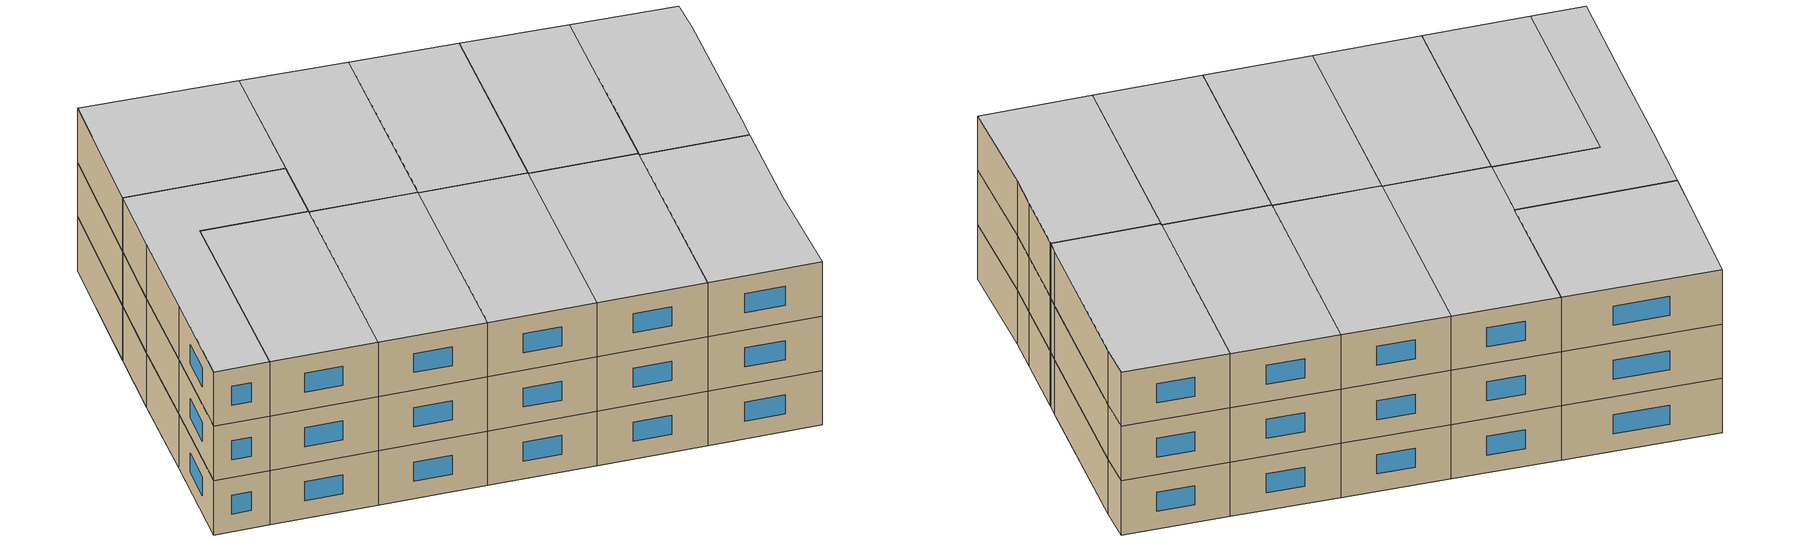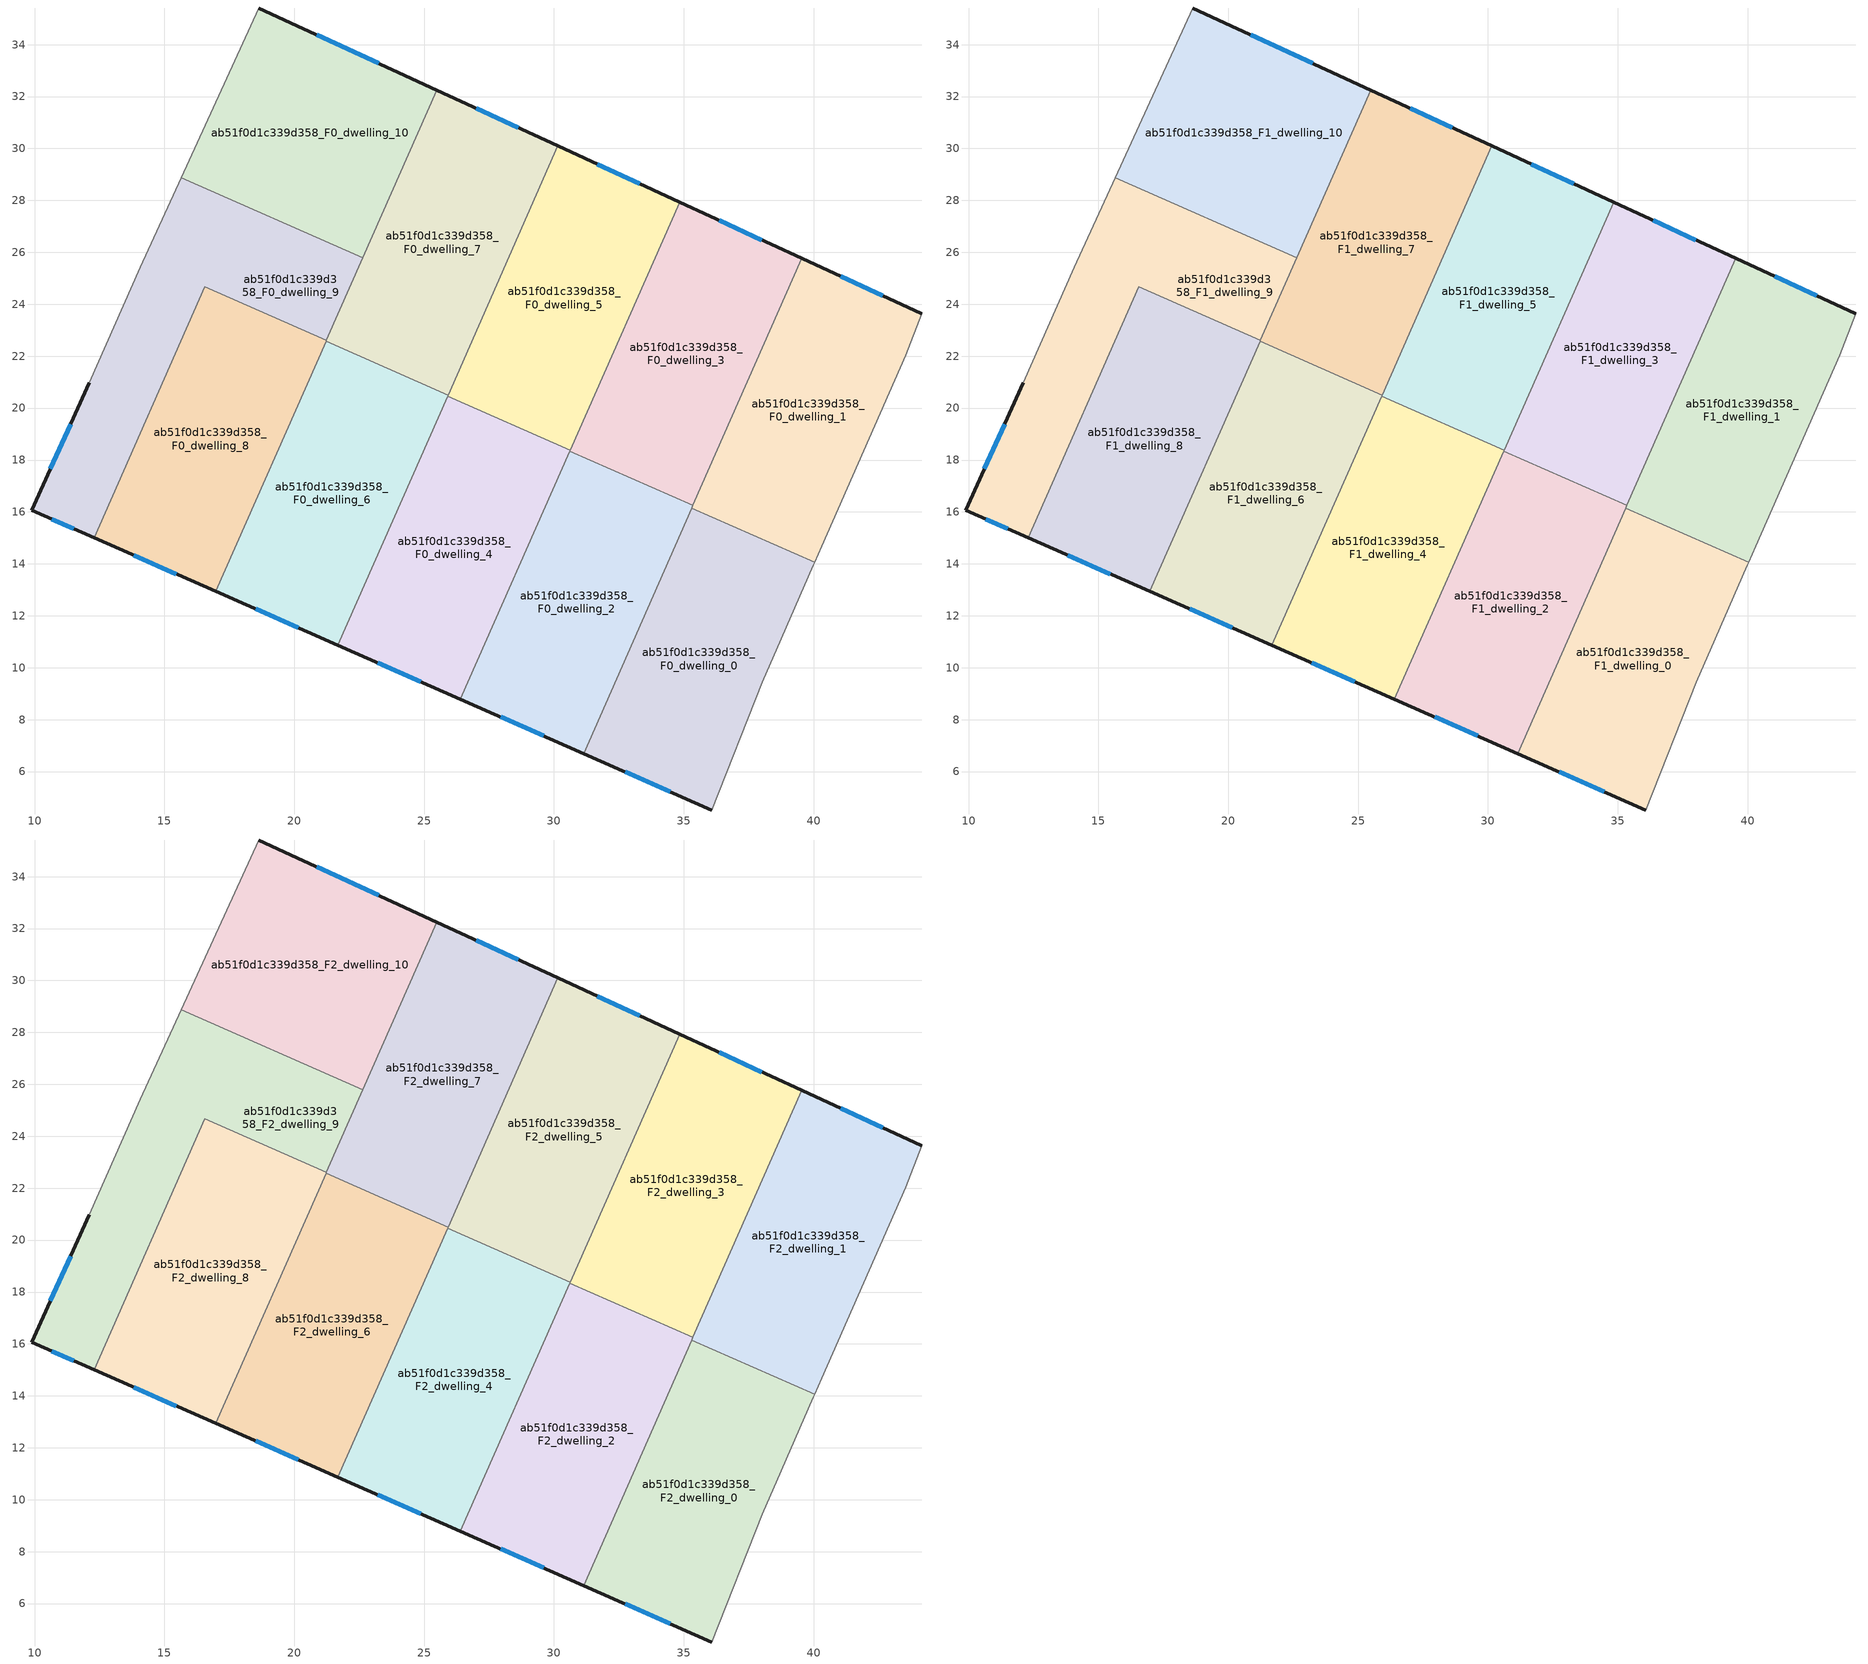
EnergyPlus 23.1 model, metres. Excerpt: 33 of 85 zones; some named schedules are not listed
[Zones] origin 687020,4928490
ab51f0d1c339d358_F0_dwelling_0
 floor ground (EU_floor_Construction): 40.05,14.06 39.99,13.94 38.76,11.12 38.02,9.45 36.08,4.52 31.15,6.7 35.31,16.15 z0
 wall outside (EU_wall_Construction): 31.15,6.7 36.08,4.52 z0:3
 wall adiabatic (EU_wall_Construction): 36.08,4.52 38.02,9.45 38.76,11.12 39.99,13.94 40.05,14.06 z0:3
 wall to ab51f0d1c339d358_F0_dwelling_1 (EU_wall_Construction): 40.05,14.06 35.31,16.15 z0:3
 wall to ab51f0d1c339d358_F0_dwelling_2 (EU_wall_Construction): 35.31,16.15 31.15,6.7 z0:3
 window (EU_Window_Construction): 32.75,5.99 34.48,5.23 z0.98:2.02
ab51f0d1c339d358_F0_dwelling_1
 floor ground (EU_floor_Construction): 44.17,23.63 43.55,22.03 40.32,14.68 40.05,14.06 35.31,16.15 39.55,25.76 z0
 wall outside (EU_wall_Construction): 44.17,23.63 39.55,25.76 z0:3
 wall adiabatic (EU_wall_Construction): 40.05,14.06 40.32,14.68 43.55,22.03 44.17,23.63 z0:3
 wall to ab51f0d1c339d358_F0_dwelling_3 (EU_wall_Construction): 39.55,25.76 35.35,16.25 z0:3
 wall to ab51f0d1c339d358_F0_dwelling_2 (EU_wall_Construction): 35.35,16.25 35.31,16.15 z0:3
 window (EU_Window_Construction): 42.67,24.32 41.05,25.07 z0.98:2.02
ab51f0d1c339d358_F0_dwelling_10
 floor ground (EU_floor_Construction): 25.48,32.25 22.64,25.79 15.64,28.87 18.63,35.41 z0
 wall outside (EU_wall_Construction): 25.48,32.25 18.63,35.41 z0:3
 wall to ab51f0d1c339d358_F0_dwelling_9 (EU_wall_Construction): 15.64,28.87 22.64,25.79 z0:3
 wall adiabatic (EU_wall_Construction): 18.63,35.41 15.64,28.87 z0:3
 wall to ab51f0d1c339d358_F0_dwelling_7 (EU_wall_Construction): 22.64,25.79 25.48,32.25 z0:3
 window (EU_Window_Construction): 23.26,33.28 20.86,34.38 z0.98:2.02
ab51f0d1c339d358_F0_dwelling_2
 floor ground (EU_floor_Construction): 35.35,16.25 31.15,6.7 26.4,8.78 30.61,18.34 z0
 wall outside (EU_wall_Construction): 26.4,8.78 31.15,6.7 z0:3
 wall to ab51f0d1c339d358_F0_dwelling_3 (EU_wall_Construction): 35.35,16.25 30.61,18.34 z0:3
 wall to ab51f0d1c339d358_F0_dwelling_4 (EU_wall_Construction): 30.61,18.34 26.4,8.78 z0:3
 window (EU_Window_Construction): 27.94,8.1 29.6,7.37 z0.98:2.02
ab51f0d1c339d358_F0_dwelling_3
 floor ground (EU_floor_Construction): 39.55,25.76 35.35,16.25 30.61,18.34 34.84,27.93 z0
 wall outside (EU_wall_Construction): 39.55,25.76 34.84,27.93 z0:3
 wall to ab51f0d1c339d358_F0_dwelling_5 (EU_wall_Construction): 34.84,27.93 30.63,18.38 z0:3
 wall to ab51f0d1c339d358_F0_dwelling_4 (EU_wall_Construction): 30.63,18.38 30.61,18.34 z0:3
 window (EU_Window_Construction): 38.01,26.47 36.37,27.23 z0.98:2.02
ab51f0d1c339d358_F0_dwelling_4
 floor ground (EU_floor_Construction): 30.63,18.38 26.4,8.78 21.68,10.86 25.91,20.46 z0
 wall outside (EU_wall_Construction): 21.68,10.86 26.4,8.78 z0:3
 wall to ab51f0d1c339d358_F0_dwelling_5 (EU_wall_Construction): 30.63,18.38 25.91,20.46 z0:3
 wall to ab51f0d1c339d358_F0_dwelling_6 (EU_wall_Construction): 25.91,20.46 21.68,10.86 z0:3
 window (EU_Window_Construction): 23.22,10.19 24.87,9.46 z0.98:2.02
ab51f0d1c339d358_F0_dwelling_5
 floor ground (EU_floor_Construction): 34.84,27.93 30.63,18.38 25.91,20.46 30.15,30.1 z0
 wall outside (EU_wall_Construction): 34.84,27.93 30.15,30.1 z0:3
 wall to ab51f0d1c339d358_F0_dwelling_7 (EU_wall_Construction): 30.15,30.1 25.93,20.5 z0:3
 wall to ab51f0d1c339d358_F0_dwelling_6 (EU_wall_Construction): 25.93,20.5 25.91,20.46 z0:3
 window (EU_Window_Construction): 33.31,28.64 31.68,29.39 z0.98:2.02
ab51f0d1c339d358_F0_dwelling_6
 floor ground (EU_floor_Construction): 25.93,20.5 21.68,10.86 16.98,12.94 21.22,22.57 z0
 wall outside (EU_wall_Construction): 16.98,12.94 21.68,10.86 z0:3
 wall to ab51f0d1c339d358_F0_dwelling_7 (EU_wall_Construction): 25.93,20.5 21.22,22.57 z0:3
 wall to ab51f0d1c339d358_F0_dwelling_8 (EU_wall_Construction): 21.22,22.57 16.98,12.94 z0:3
 window (EU_Window_Construction): 18.51,12.26 20.15,11.54 z0.98:2.02
ab51f0d1c339d358_F0_dwelling_7
 floor ground (EU_floor_Construction): 30.15,30.1 25.93,20.5 21.22,22.57 25.48,32.25 z0
 wall outside (EU_wall_Construction): 30.15,30.1 25.48,32.25 z0:3
 wall to ab51f0d1c339d358_F0_dwelling_9 (EU_wall_Construction): 22.64,25.79 21.24,22.61 z0:3
 wall to ab51f0d1c339d358_F0_dwelling_8 (EU_wall_Construction): 21.24,22.61 21.22,22.57 z0:3
 window (EU_Window_Construction): 28.63,30.8 27,31.55 z0.98:2.02
ab51f0d1c339d358_F0_dwelling_8
 floor ground (EU_floor_Construction): 21.24,22.61 16.98,12.94 12.3,15 16.56,24.67 z0
 wall outside (EU_wall_Construction): 12.3,15 16.98,12.94 z0:3
 wall to ab51f0d1c339d358_F0_dwelling_9 (EU_wall_Construction): 21.24,22.61 16.56,24.67 12.3,15 z0:3
 window (EU_Window_Construction): 13.82,14.33 15.46,13.61 z0.98:2.02
ab51f0d1c339d358_F0_dwelling_9
 floor ground (EU_floor_Construction): 22.64,25.79 21.24,22.61 16.56,24.67 12.3,15 9.88,16.06 12.1,20.98 14.06,25.42 15.64,28.87 z0
 wall outside (EU_wall_Construction): 12.1,20.98 9.88,16.06 12.3,15 z0:3
 wall adiabatic (EU_wall_Construction): 15.64,28.87 14.06,25.42 12.1,20.98 z0:3
 window (EU_Window_Construction): 10.67,15.72 11.51,15.34 / 11.38,19.38 10.6,17.66 z0.98:2.02
ab51f0d1c339d358_F1_dwelling_0
 floor to ab51f0d1c339d358_F0_dwelling_0 (EU_floor_Construction): 40.05,14.06 39.99,13.94 38.76,11.12 38.02,9.45 36.08,4.52 31.15,6.7 35.31,16.15 z3
 wall outside (EU_wall_Construction): 31.15,6.7 36.08,4.52 z3:6
 wall adiabatic (EU_wall_Construction): 36.08,4.52 38.02,9.45 38.76,11.12 39.99,13.94 40.05,14.06 z3:6
 wall to ab51f0d1c339d358_F1_dwelling_1 (EU_wall_Construction): 40.05,14.06 35.31,16.15 z3:6
 wall to ab51f0d1c339d358_F1_dwelling_2 (EU_wall_Construction): 35.31,16.15 31.15,6.7 z3:6
 window (EU_Window_Construction): 32.75,5.99 34.48,5.23 z3.98:5.02
ab51f0d1c339d358_F1_dwelling_1
 floor to ab51f0d1c339d358_F0_dwelling_1 (EU_floor_Construction): 44.17,23.63 43.55,22.03 40.32,14.68 40.05,14.06 35.31,16.15 39.55,25.76 z3
 wall outside (EU_wall_Construction): 44.17,23.63 39.55,25.76 z3:6
 wall adiabatic (EU_wall_Construction): 40.05,14.06 40.32,14.68 43.55,22.03 44.17,23.63 z3:6
 wall to ab51f0d1c339d358_F1_dwelling_3 (EU_wall_Construction): 39.55,25.76 35.35,16.25 z3:6
 wall to ab51f0d1c339d358_F1_dwelling_2 (EU_wall_Construction): 35.35,16.25 35.31,16.15 z3:6
 window (EU_Window_Construction): 42.67,24.32 41.05,25.07 z3.98:5.02
ab51f0d1c339d358_F1_dwelling_10
 floor to ab51f0d1c339d358_F0_dwelling_10 (EU_floor_Construction): 25.48,32.25 22.64,25.79 15.64,28.87 18.63,35.41 z3
 wall outside (EU_wall_Construction): 25.48,32.25 18.63,35.41 z3:6
 wall to ab51f0d1c339d358_F1_dwelling_9 (EU_wall_Construction): 15.64,28.87 22.64,25.79 z3:6
 wall adiabatic (EU_wall_Construction): 18.63,35.41 15.64,28.87 z3:6
 wall to ab51f0d1c339d358_F1_dwelling_7 (EU_wall_Construction): 22.64,25.79 25.48,32.25 z3:6
 window (EU_Window_Construction): 23.26,33.28 20.86,34.38 z3.98:5.02
ab51f0d1c339d358_F1_dwelling_2
 floor to ab51f0d1c339d358_F0_dwelling_2 (EU_floor_Construction): 35.35,16.25 31.15,6.7 26.4,8.78 30.61,18.34 z3
 wall outside (EU_wall_Construction): 26.4,8.78 31.15,6.7 z3:6
 wall to ab51f0d1c339d358_F1_dwelling_3 (EU_wall_Construction): 35.35,16.25 30.61,18.34 z3:6
 wall to ab51f0d1c339d358_F1_dwelling_4 (EU_wall_Construction): 30.61,18.34 26.4,8.78 z3:6
 window (EU_Window_Construction): 27.94,8.1 29.6,7.37 z3.98:5.02
ab51f0d1c339d358_F1_dwelling_3
 floor to ab51f0d1c339d358_F0_dwelling_3 (EU_floor_Construction): 39.55,25.76 35.35,16.25 30.61,18.34 34.84,27.93 z3
 wall outside (EU_wall_Construction): 39.55,25.76 34.84,27.93 z3:6
 wall to ab51f0d1c339d358_F1_dwelling_5 (EU_wall_Construction): 34.84,27.93 30.63,18.38 z3:6
 wall to ab51f0d1c339d358_F1_dwelling_4 (EU_wall_Construction): 30.63,18.38 30.61,18.34 z3:6
 window (EU_Window_Construction): 38.01,26.47 36.37,27.23 z3.98:5.02
ab51f0d1c339d358_F1_dwelling_4
 floor to ab51f0d1c339d358_F0_dwelling_4 (EU_floor_Construction): 30.63,18.38 26.4,8.78 21.68,10.86 25.91,20.46 z3
 wall outside (EU_wall_Construction): 21.68,10.86 26.4,8.78 z3:6
 wall to ab51f0d1c339d358_F1_dwelling_5 (EU_wall_Construction): 30.63,18.38 25.91,20.46 z3:6
 wall to ab51f0d1c339d358_F1_dwelling_6 (EU_wall_Construction): 25.91,20.46 21.68,10.86 z3:6
 window (EU_Window_Construction): 23.22,10.19 24.87,9.46 z3.98:5.02
ab51f0d1c339d358_F1_dwelling_5
 floor to ab51f0d1c339d358_F0_dwelling_5 (EU_floor_Construction): 34.84,27.93 30.63,18.38 25.91,20.46 30.15,30.1 z3
 wall outside (EU_wall_Construction): 34.84,27.93 30.15,30.1 z3:6
 wall to ab51f0d1c339d358_F1_dwelling_7 (EU_wall_Construction): 30.15,30.1 25.93,20.5 z3:6
 wall to ab51f0d1c339d358_F1_dwelling_6 (EU_wall_Construction): 25.93,20.5 25.91,20.46 z3:6
 window (EU_Window_Construction): 33.31,28.64 31.68,29.39 z3.98:5.02
ab51f0d1c339d358_F1_dwelling_6
 floor to ab51f0d1c339d358_F0_dwelling_6 (EU_floor_Construction): 25.93,20.5 21.68,10.86 16.98,12.94 21.22,22.57 z3
 wall outside (EU_wall_Construction): 16.98,12.94 21.68,10.86 z3:6
 wall to ab51f0d1c339d358_F1_dwelling_7 (EU_wall_Construction): 25.93,20.5 21.22,22.57 z3:6
 wall to ab51f0d1c339d358_F1_dwelling_8 (EU_wall_Construction): 21.22,22.57 16.98,12.94 z3:6
 window (EU_Window_Construction): 18.51,12.26 20.15,11.54 z3.98:5.02
ab51f0d1c339d358_F1_dwelling_7
 floor to ab51f0d1c339d358_F0_dwelling_7 (EU_floor_Construction): 30.15,30.1 25.93,20.5 21.22,22.57 25.48,32.25 z3
 wall outside (EU_wall_Construction): 30.15,30.1 25.48,32.25 z3:6
 wall to ab51f0d1c339d358_F1_dwelling_9 (EU_wall_Construction): 22.64,25.79 21.24,22.61 z3:6
 wall to ab51f0d1c339d358_F1_dwelling_8 (EU_wall_Construction): 21.24,22.61 21.22,22.57 z3:6
 window (EU_Window_Construction): 28.63,30.8 27,31.55 z3.98:5.02
ab51f0d1c339d358_F1_dwelling_8
 floor to ab51f0d1c339d358_F0_dwelling_8 (EU_floor_Construction): 21.24,22.61 16.98,12.94 12.3,15 16.56,24.67 z3
 wall outside (EU_wall_Construction): 12.3,15 16.98,12.94 z3:6
 wall to ab51f0d1c339d358_F1_dwelling_9 (EU_wall_Construction): 21.24,22.61 16.56,24.67 12.3,15 z3:6
 window (EU_Window_Construction): 13.82,14.33 15.46,13.61 z3.98:5.02
ab51f0d1c339d358_F1_dwelling_9
 floor to ab51f0d1c339d358_F0_dwelling_9 (EU_floor_Construction): 22.64,25.79 21.24,22.61 16.56,24.67 12.3,15 9.88,16.06 12.1,20.98 14.06,25.42 15.64,28.87 z3
 wall outside (EU_wall_Construction): 12.1,20.98 9.88,16.06 12.3,15 z3:6
 wall adiabatic (EU_wall_Construction): 15.64,28.87 14.06,25.42 12.1,20.98 z3:6
 window (EU_Window_Construction): 10.67,15.72 11.51,15.34 / 11.38,19.38 10.6,17.66 z3.98:5.02
ab51f0d1c339d358_F2_dwelling_0
 floor to ab51f0d1c339d358_F1_dwelling_0 (EU_floor_Construction): 40.05,14.06 39.99,13.94 38.76,11.12 38.02,9.45 36.08,4.52 31.15,6.7 35.31,16.15 z6
 wall outside (EU_wall_Construction): 31.15,6.7 36.08,4.52 z6:9
 wall adiabatic (EU_wall_Construction): 36.08,4.52 38.02,9.45 38.76,11.12 39.99,13.94 40.05,14.06 z6:9
 wall to ab51f0d1c339d358_F2_dwelling_1 (EU_wall_Construction): 40.05,14.06 35.31,16.15 z6:9
 wall to ab51f0d1c339d358_F2_dwelling_2 (EU_wall_Construction): 35.31,16.15 31.15,6.7 z6:9
 window (EU_Window_Construction): 32.75,5.99 34.48,5.23 z6.98:8.02
 ceiling to ab51f0d1c339d358_F3_dwelling_0 (EU_floor_Construction): 36.08,4.52 38.02,9.45 38.76,11.12 39.99,13.94 40.05,14.06 35.31,16.15 31.15,6.7 z9
ab51f0d1c339d358_F2_dwelling_1
 floor to ab51f0d1c339d358_F1_dwelling_1 (EU_floor_Construction): 44.17,23.63 43.55,22.03 40.32,14.68 40.05,14.06 35.31,16.15 39.55,25.76 z6
 wall outside (EU_wall_Construction): 44.17,23.63 39.55,25.76 z6:9
 wall adiabatic (EU_wall_Construction): 40.05,14.06 40.32,14.68 43.55,22.03 44.17,23.63 z6:9
 wall to ab51f0d1c339d358_F2_dwelling_3 (EU_wall_Construction): 39.55,25.76 35.35,16.25 z6:9
 wall to ab51f0d1c339d358_F2_dwelling_2 (EU_wall_Construction): 35.35,16.25 35.31,16.15 z6:9
 window (EU_Window_Construction): 42.67,24.32 41.05,25.07 z6.98:8.02
 ceiling to ab51f0d1c339d358_F3_dwelling_1 (EU_floor_Construction): 40.32,14.68 43.55,22.03 44.17,23.63 39.55,25.76 35.31,16.15 40.05,14.06 z9
ab51f0d1c339d358_F2_dwelling_10
 floor to ab51f0d1c339d358_F1_dwelling_10 (EU_floor_Construction): 25.48,32.25 22.64,25.79 15.64,28.87 18.63,35.41 z6
 wall outside (EU_wall_Construction): 25.48,32.25 18.63,35.41 z6:9
 wall to ab51f0d1c339d358_F2_dwelling_9 (EU_wall_Construction): 15.64,28.87 22.64,25.79 z6:9
 wall adiabatic (EU_wall_Construction): 18.63,35.41 15.64,28.87 z6:9
 wall to ab51f0d1c339d358_F2_dwelling_7 (EU_wall_Construction): 22.64,25.79 25.48,32.25 z6:9
 window (EU_Window_Construction): 23.26,33.28 20.86,34.38 z6.98:8.02
 ceiling to ab51f0d1c339d358_F3_dwelling_10 (EU_floor_Construction): 22.64,25.79 25.48,32.25 18.63,35.41 15.64,28.87 z9
ab51f0d1c339d358_F2_dwelling_2
 floor to ab51f0d1c339d358_F1_dwelling_2 (EU_floor_Construction): 35.35,16.25 31.15,6.7 26.4,8.78 30.61,18.34 z6
 wall outside (EU_wall_Construction): 26.4,8.78 31.15,6.7 z6:9
 wall to ab51f0d1c339d358_F2_dwelling_3 (EU_wall_Construction): 35.35,16.25 30.61,18.34 z6:9
 wall to ab51f0d1c339d358_F2_dwelling_4 (EU_wall_Construction): 30.61,18.34 26.4,8.78 z6:9
 window (EU_Window_Construction): 27.94,8.1 29.6,7.37 z6.98:8.02
 ceiling to ab51f0d1c339d358_F3_dwelling_2 (EU_floor_Construction): 31.15,6.7 35.35,16.25 30.61,18.34 26.4,8.78 z9
ab51f0d1c339d358_F2_dwelling_3
 floor to ab51f0d1c339d358_F1_dwelling_3 (EU_floor_Construction): 39.55,25.76 35.35,16.25 30.61,18.34 34.84,27.93 z6
 wall outside (EU_wall_Construction): 39.55,25.76 34.84,27.93 z6:9
 wall to ab51f0d1c339d358_F2_dwelling_5 (EU_wall_Construction): 34.84,27.93 30.63,18.38 z6:9
 wall to ab51f0d1c339d358_F2_dwelling_4 (EU_wall_Construction): 30.63,18.38 30.61,18.34 z6:9
 window (EU_Window_Construction): 38.01,26.47 36.37,27.23 z6.98:8.02
 ceiling to ab51f0d1c339d358_F3_dwelling_3 (EU_floor_Construction): 35.35,16.25 39.55,25.76 34.84,27.93 30.61,18.34 z9
ab51f0d1c339d358_F2_dwelling_4
 floor to ab51f0d1c339d358_F1_dwelling_4 (EU_floor_Construction): 30.63,18.38 26.4,8.78 21.68,10.86 25.91,20.46 z6
 wall outside (EU_wall_Construction): 21.68,10.86 26.4,8.78 z6:9
 wall to ab51f0d1c339d358_F2_dwelling_5 (EU_wall_Construction): 30.63,18.38 25.91,20.46 z6:9
 wall to ab51f0d1c339d358_F2_dwelling_6 (EU_wall_Construction): 25.91,20.46 21.68,10.86 z6:9
 window (EU_Window_Construction): 23.22,10.19 24.87,9.46 z6.98:8.02
 ceiling to ab51f0d1c339d358_F3_dwelling_4 (EU_floor_Construction): 26.4,8.78 30.63,18.38 25.91,20.46 21.68,10.86 z9
ab51f0d1c339d358_F2_dwelling_5
 floor to ab51f0d1c339d358_F1_dwelling_5 (EU_floor_Construction): 34.84,27.93 30.63,18.38 25.91,20.46 30.15,30.1 z6
 wall outside (EU_wall_Construction): 34.84,27.93 30.15,30.1 z6:9
 wall to ab51f0d1c339d358_F2_dwelling_7 (EU_wall_Construction): 30.15,30.1 25.93,20.5 z6:9
 wall to ab51f0d1c339d358_F2_dwelling_6 (EU_wall_Construction): 25.93,20.5 25.91,20.46 z6:9
 window (EU_Window_Construction): 33.31,28.64 31.68,29.39 z6.98:8.02
 ceiling to ab51f0d1c339d358_F3_dwelling_5 (EU_floor_Construction): 30.63,18.38 34.84,27.93 30.15,30.1 25.91,20.46 z9
ab51f0d1c339d358_F2_dwelling_6
 floor to ab51f0d1c339d358_F1_dwelling_6 (EU_floor_Construction): 25.93,20.5 21.68,10.86 16.98,12.94 21.22,22.57 z6
 wall outside (EU_wall_Construction): 16.98,12.94 21.68,10.86 z6:9
 wall to ab51f0d1c339d358_F2_dwelling_7 (EU_wall_Construction): 25.93,20.5 21.22,22.57 z6:9
 wall to ab51f0d1c339d358_F2_dwelling_8 (EU_wall_Construction): 21.22,22.57 16.98,12.94 z6:9
 window (EU_Window_Construction): 18.51,12.26 20.15,11.54 z6.98:8.02
 ceiling to ab51f0d1c339d358_F3_dwelling_6 (EU_floor_Construction): 21.68,10.86 25.93,20.5 21.22,22.57 16.98,12.94 z9
ab51f0d1c339d358_F2_dwelling_7
 floor to ab51f0d1c339d358_F1_dwelling_7 (EU_floor_Construction): 30.15,30.1 25.93,20.5 21.22,22.57 25.48,32.25 z6
 wall outside (EU_wall_Construction): 30.15,30.1 25.48,32.25 z6:9
 wall to ab51f0d1c339d358_F2_dwelling_9 (EU_wall_Construction): 22.64,25.79 21.24,22.61 z6:9
 wall to ab51f0d1c339d358_F2_dwelling_8 (EU_wall_Construction): 21.24,22.61 21.22,22.57 z6:9
 window (EU_Window_Construction): 28.63,30.8 27,31.55 z6.98:8.02
 ceiling to ab51f0d1c339d358_F3_dwelling_7 (EU_floor_Construction): 25.93,20.5 30.15,30.1 25.48,32.25 21.22,22.57 z9
ab51f0d1c339d358_F2_dwelling_8
 floor to ab51f0d1c339d358_F1_dwelling_8 (EU_floor_Construction): 21.24,22.61 16.98,12.94 12.3,15 16.56,24.67 z6
 wall outside (EU_wall_Construction): 12.3,15 16.98,12.94 z6:9
 wall to ab51f0d1c339d358_F2_dwelling_9 (EU_wall_Construction): 21.24,22.61 16.56,24.67 12.3,15 z6:9
 window (EU_Window_Construction): 13.82,14.33 15.46,13.61 z6.98:8.02
 ceiling to ab51f0d1c339d358_F3_dwelling_8 (EU_floor_Construction): 16.98,12.94 21.24,22.61 16.56,24.67 12.3,15 z9
ab51f0d1c339d358_F2_dwelling_9
 floor to ab51f0d1c339d358_F1_dwelling_9 (EU_floor_Construction): 22.64,25.79 21.24,22.61 16.56,24.67 12.3,15 9.88,16.06 12.1,20.98 14.06,25.42 15.64,28.87 z6
 wall outside (EU_wall_Construction): 12.1,20.98 9.88,16.06 12.3,15 z6:9
 wall adiabatic (EU_wall_Construction): 15.64,28.87 14.06,25.42 12.1,20.98 z6:9
 window (EU_Window_Construction): 10.67,15.72 11.51,15.34 / 11.38,19.38 10.6,17.66 z6.98:8.02
 ceiling to ab51f0d1c339d358_F3_dwelling_9 (EU_floor_Construction): 21.24,22.61 22.64,25.79 15.64,28.87 14.06,25.42 12.1,20.98 9.88,16.06 12.3,15 16.56,24.67 z9
[Building]
EU S2 Campaign: North Axis=0; Terrain=City; Solar Distribution=FullExterior
[Site:Location]
Bologna: Latitude=44.5; Longitude=11.25; Time Zone=1; Elevation=37
[SizingPeriod:WeatherFileDays]
AnnualSizingPeriod: Begin Month=1; Begin Day of Month=1; End Month=12; End Day of Month=31; Day of Week for Start Day=Monday; Use Weather File Daylight Saving Period=No; Use Weather File Rain and Snow Indicators=No
[MATERIAL]
EU_InternalMass_Material: Roughness=MediumRough; Thickness=0.1; Conductivity=1; Density=1800; Specific Heat=900; Thermal Absorptance=0.9; Solar Absorptance=0.7; Visible Absorptance=0.7
[MATERIAL:NOMASS] Roughness=MediumRough; Thermal Absorptance=0.9; Solar Absorptance=0.7; Visible Absorptance=0.7
Name | Thermal Resistance
EU_wall_NoMass | 0.905828
EU_floor_NoMass | 0.67114
[WINDOWMATERIAL:SIMPLEGLAZINGSYSTEM]
EU_Window_SimpleGlazing: UFactor=4.52486; Solar Heat Gain Coefficient=0.85; Visible Transmittance=0.85
[CONSTRUCTION]
EU_wall_Construction: EU_wall_NoMass
EU_floor_Construction: EU_floor_NoMass
EU_Window_Construction: EU_Window_SimpleGlazing
EU_InternalMass_Construction: EU_InternalMass_Material
[ZONE] Type=1; Multiplier=1; Ceiling Height=autocalculate; Floor Area=autocalculate; Part of Total Floor Area=Yes
Name | Volume
ab51f0d1c339d358_F0_dwelling_0; ab51f0d1c339d358_F1_dwelling_0; ab51f0d1c339d358_F2_dwelling_0 | 162.318
ab51f0d1c339d358_F0_dwelling_1; ab51f0d1c339d358_F1_dwelling_1; ab51f0d1c339d358_F2_dwelling_1 | 162.322
ab51f0d1c339d358_F0_dwelling_10; ab51f0d1c339d358_F1_dwelling_10; ab51f0d1c339d358_F2_dwelling_10 | 162.326
ab51f0d1c339d358_F0_dwelling_2; ab51f0d1c339d358_F1_dwelling_2; ab51f0d1c339d358_F2_dwelling_2 | 162.349
ab51f0d1c339d358_F0_dwelling_3; ab51f0d1c339d358_F1_dwelling_3; ab51f0d1c339d358_F2_dwelling_3 | 162.324
ab51f0d1c339d358_F0_dwelling_4; ab51f0d1c339d358_F1_dwelling_4; ab51f0d1c339d358_F2_dwelling_4; ab51f0d1c339d358_F0_dwelling_6; ab51f0d1c339d358_F1_dwelling_6; ab51f0d1c339d358_F2_dwelling_6; ab51f0d1c339d358_F0_dwelling_7; ab51f0d1c339d358_F1_dwelling_7; ab51f0d1c339d358_F2_dwelling_7 | 162.313
ab51f0d1c339d358_F0_dwelling_5; ab51f0d1c339d358_F1_dwelling_5; ab51f0d1c339d358_F2_dwelling_5 | 162.314
ab51f0d1c339d358_F0_dwelling_8; ab51f0d1c339d358_F1_dwelling_8; ab51f0d1c339d358_F2_dwelling_8 | 162.316
ab51f0d1c339d358_F0_dwelling_9; ab51f0d1c339d358_F1_dwelling_9; ab51f0d1c339d358_F2_dwelling_9 | 162.33
[INTERNALMASS] Construction=EU_InternalMass_Construction
Name | Zone or ZoneList | Surface Area
ab51f0d1c339d358_F0_dwelling_0_EU_InternalMass | ab51f0d1c339d358_F0_dwelling_0 | 54.105
ab51f0d1c339d358_F0_dwelling_1_EU_InternalMass | ab51f0d1c339d358_F0_dwelling_1 | 54.1068
ab51f0d1c339d358_F0_dwelling_2_EU_InternalMass | ab51f0d1c339d358_F0_dwelling_2 | 54.1158
ab51f0d1c339d358_F0_dwelling_3_EU_InternalMass | ab51f0d1c339d358_F0_dwelling_3 | 54.1077
ab51f0d1c339d358_F0_dwelling_4_EU_InternalMass | ab51f0d1c339d358_F0_dwelling_4 | 54.1042
ab51f0d1c339d358_F0_dwelling_5_EU_InternalMass | ab51f0d1c339d358_F0_dwelling_5 | 54.1052
ab51f0d1c339d358_F0_dwelling_6_EU_InternalMass | ab51f0d1c339d358_F0_dwelling_6 | 54.1051
ab51f0d1c339d358_F0_dwelling_7_EU_InternalMass | ab51f0d1c339d358_F0_dwelling_7 | 54.1041
ab51f0d1c339d358_F0_dwelling_8_EU_InternalMass | ab51f0d1c339d358_F0_dwelling_8 | 54.1066
ab51f0d1c339d358_F0_dwelling_9_EU_InternalMass | ab51f0d1c339d358_F0_dwelling_9 | 54.1101
ab51f0d1c339d358_F0_dwelling_10_EU_InternalMass | ab51f0d1c339d358_F0_dwelling_10 | 54.1091
ab51f0d1c339d358_F1_dwelling_0_EU_InternalMass | ab51f0d1c339d358_F1_dwelling_0 | 54.105
ab51f0d1c339d358_F1_dwelling_1_EU_InternalMass | ab51f0d1c339d358_F1_dwelling_1 | 54.1068
ab51f0d1c339d358_F1_dwelling_2_EU_InternalMass | ab51f0d1c339d358_F1_dwelling_2 | 54.1158
ab51f0d1c339d358_F1_dwelling_3_EU_InternalMass | ab51f0d1c339d358_F1_dwelling_3 | 54.1077
ab51f0d1c339d358_F1_dwelling_4_EU_InternalMass | ab51f0d1c339d358_F1_dwelling_4 | 54.1042
ab51f0d1c339d358_F1_dwelling_5_EU_InternalMass | ab51f0d1c339d358_F1_dwelling_5 | 54.1052
ab51f0d1c339d358_F1_dwelling_6_EU_InternalMass | ab51f0d1c339d358_F1_dwelling_6 | 54.1051
ab51f0d1c339d358_F1_dwelling_7_EU_InternalMass | ab51f0d1c339d358_F1_dwelling_7 | 54.1041
ab51f0d1c339d358_F1_dwelling_8_EU_InternalMass | ab51f0d1c339d358_F1_dwelling_8 | 54.1066
ab51f0d1c339d358_F1_dwelling_9_EU_InternalMass | ab51f0d1c339d358_F1_dwelling_9 | 54.1101
ab51f0d1c339d358_F1_dwelling_10_EU_InternalMass | ab51f0d1c339d358_F1_dwelling_10 | 54.1091
ab51f0d1c339d358_F2_dwelling_0_EU_InternalMass | ab51f0d1c339d358_F2_dwelling_0 | 54.105
ab51f0d1c339d358_F2_dwelling_1_EU_InternalMass | ab51f0d1c339d358_F2_dwelling_1 | 54.1068
ab51f0d1c339d358_F2_dwelling_2_EU_InternalMass | ab51f0d1c339d358_F2_dwelling_2 | 54.1158
ab51f0d1c339d358_F2_dwelling_3_EU_InternalMass | ab51f0d1c339d358_F2_dwelling_3 | 54.1077
ab51f0d1c339d358_F2_dwelling_4_EU_InternalMass | ab51f0d1c339d358_F2_dwelling_4 | 54.1042
ab51f0d1c339d358_F2_dwelling_5_EU_InternalMass | ab51f0d1c339d358_F2_dwelling_5 | 54.1052
ab51f0d1c339d358_F2_dwelling_6_EU_InternalMass | ab51f0d1c339d358_F2_dwelling_6 | 54.1051
ab51f0d1c339d358_F2_dwelling_7_EU_InternalMass | ab51f0d1c339d358_F2_dwelling_7 | 54.1041
ab51f0d1c339d358_F2_dwelling_8_EU_InternalMass | ab51f0d1c339d358_F2_dwelling_8 | 54.1066
ab51f0d1c339d358_F2_dwelling_9_EU_InternalMass | ab51f0d1c339d358_F2_dwelling_9 | 54.1101
ab51f0d1c339d358_F2_dwelling_10_EU_InternalMass | ab51f0d1c339d358_F2_dwelling_10 | 54.1091
[OTHEREQUIPMENT] Fuel Type=Electricity; Design Level Calculation Method=Watts/Area; Power per Zone Floor Area=1; Fraction Latent=0; Fraction Radiant=0; Fraction Lost=0; Carbon Dioxide Generation Rate=0; EndUse Subcategory=EU_Step8_InternalGains
Name | Zone or ZoneList or Space or SpaceList | Schedule
EU_Step8_InternalGain_ab51f0d1c339d358_F0_dwelling_0_f000 | ab51f0d1c339d358_F0_dwelling_0 | EU_Step8_GainSchedule_ab51f0d1c339d358_F0_dwelling_0_f000
EU_Step8_InternalGain_ab51f0d1c339d358_F0_dwelling_1_f000 | ab51f0d1c339d358_F0_dwelling_1 | EU_Step8_GainSchedule_ab51f0d1c339d358_F0_dwelling_1_f000
EU_Step8_InternalGain_ab51f0d1c339d358_F0_dwelling_2_f000 | ab51f0d1c339d358_F0_dwelling_2 | EU_Step8_GainSchedule_ab51f0d1c339d358_F0_dwelling_2_f000
EU_Step8_InternalGain_ab51f0d1c339d358_F0_dwelling_3_f000 | ab51f0d1c339d358_F0_dwelling_3 | EU_Step8_GainSchedule_ab51f0d1c339d358_F0_dwelling_3_f000
EU_Step8_InternalGain_ab51f0d1c339d358_F0_dwelling_4_f000 | ab51f0d1c339d358_F0_dwelling_4 | EU_Step8_GainSchedule_ab51f0d1c339d358_F0_dwelling_4_f000
EU_Step8_InternalGain_ab51f0d1c339d358_F0_dwelling_5_f000 | ab51f0d1c339d358_F0_dwelling_5 | EU_Step8_GainSchedule_ab51f0d1c339d358_F0_dwelling_5_f000
EU_Step8_InternalGain_ab51f0d1c339d358_F0_dwelling_6_f000 | ab51f0d1c339d358_F0_dwelling_6 | EU_Step8_GainSchedule_ab51f0d1c339d358_F0_dwelling_6_f000
EU_Step8_InternalGain_ab51f0d1c339d358_F0_dwelling_7_f000 | ab51f0d1c339d358_F0_dwelling_7 | EU_Step8_GainSchedule_ab51f0d1c339d358_F0_dwelling_7_f000
EU_Step8_InternalGain_ab51f0d1c339d358_F0_dwelling_8_f000 | ab51f0d1c339d358_F0_dwelling_8 | EU_Step8_GainSchedule_ab51f0d1c339d358_F0_dwelling_8_f000
EU_Step8_InternalGain_ab51f0d1c339d358_F0_dwelling_9_f000 | ab51f0d1c339d358_F0_dwelling_9 | EU_Step8_GainSchedule_ab51f0d1c339d358_F0_dwelling_9_f000
EU_Step8_InternalGain_ab51f0d1c339d358_F0_dwelling_10_f000 | ab51f0d1c339d358_F0_dwelling_10 | EU_Step8_GainSchedule_ab51f0d1c339d358_F0_dwelling_10_f000
EU_Step8_InternalGain_ab51f0d1c339d358_F1_dwelling_0_f000 | ab51f0d1c339d358_F1_dwelling_0 | EU_Step8_GainSchedule_ab51f0d1c339d358_F1_dwelling_0_f000
EU_Step8_InternalGain_ab51f0d1c339d358_F1_dwelling_1_f000 | ab51f0d1c339d358_F1_dwelling_1 | EU_Step8_GainSchedule_ab51f0d1c339d358_F1_dwelling_1_f000
EU_Step8_InternalGain_ab51f0d1c339d358_F1_dwelling_2_f000 | ab51f0d1c339d358_F1_dwelling_2 | EU_Step8_GainSchedule_ab51f0d1c339d358_F1_dwelling_2_f000
EU_Step8_InternalGain_ab51f0d1c339d358_F1_dwelling_3_f000 | ab51f0d1c339d358_F1_dwelling_3 | EU_Step8_GainSchedule_ab51f0d1c339d358_F1_dwelling_3_f000
EU_Step8_InternalGain_ab51f0d1c339d358_F1_dwelling_4_f000 | ab51f0d1c339d358_F1_dwelling_4 | EU_Step8_GainSchedule_ab51f0d1c339d358_F1_dwelling_4_f000
EU_Step8_InternalGain_ab51f0d1c339d358_F1_dwelling_5_f000 | ab51f0d1c339d358_F1_dwelling_5 | EU_Step8_GainSchedule_ab51f0d1c339d358_F1_dwelling_5_f000
EU_Step8_InternalGain_ab51f0d1c339d358_F1_dwelling_6_f000 | ab51f0d1c339d358_F1_dwelling_6 | EU_Step8_GainSchedule_ab51f0d1c339d358_F1_dwelling_6_f000
EU_Step8_InternalGain_ab51f0d1c339d358_F1_dwelling_7_f000 | ab51f0d1c339d358_F1_dwelling_7 | EU_Step8_GainSchedule_ab51f0d1c339d358_F1_dwelling_7_f000
EU_Step8_InternalGain_ab51f0d1c339d358_F1_dwelling_8_f000 | ab51f0d1c339d358_F1_dwelling_8 | EU_Step8_GainSchedule_ab51f0d1c339d358_F1_dwelling_8_f000
EU_Step8_InternalGain_ab51f0d1c339d358_F1_dwelling_9_f000 | ab51f0d1c339d358_F1_dwelling_9 | EU_Step8_GainSchedule_ab51f0d1c339d358_F1_dwelling_9_f000
EU_Step8_InternalGain_ab51f0d1c339d358_F1_dwelling_10_f000 | ab51f0d1c339d358_F1_dwelling_10 | EU_Step8_GainSchedule_ab51f0d1c339d358_F1_dwelling_10_f000
EU_Step8_InternalGain_ab51f0d1c339d358_F2_dwelling_0_f000 | ab51f0d1c339d358_F2_dwelling_0 | EU_Step8_GainSchedule_ab51f0d1c339d358_F2_dwelling_0_f000
EU_Step8_InternalGain_ab51f0d1c339d358_F2_dwelling_1_f000 | ab51f0d1c339d358_F2_dwelling_1 | EU_Step8_GainSchedule_ab51f0d1c339d358_F2_dwelling_1_f000
EU_Step8_InternalGain_ab51f0d1c339d358_F2_dwelling_2_f000 | ab51f0d1c339d358_F2_dwelling_2 | EU_Step8_GainSchedule_ab51f0d1c339d358_F2_dwelling_2_f000
EU_Step8_InternalGain_ab51f0d1c339d358_F2_dwelling_3_f000 | ab51f0d1c339d358_F2_dwelling_3 | EU_Step8_GainSchedule_ab51f0d1c339d358_F2_dwelling_3_f000
EU_Step8_InternalGain_ab51f0d1c339d358_F2_dwelling_4_f000 | ab51f0d1c339d358_F2_dwelling_4 | EU_Step8_GainSchedule_ab51f0d1c339d358_F2_dwelling_4_f000
EU_Step8_InternalGain_ab51f0d1c339d358_F2_dwelling_5_f000 | ab51f0d1c339d358_F2_dwelling_5 | EU_Step8_GainSchedule_ab51f0d1c339d358_F2_dwelling_5_f000
EU_Step8_InternalGain_ab51f0d1c339d358_F2_dwelling_6_f000 | ab51f0d1c339d358_F2_dwelling_6 | EU_Step8_GainSchedule_ab51f0d1c339d358_F2_dwelling_6_f000
EU_Step8_InternalGain_ab51f0d1c339d358_F2_dwelling_7_f000 | ab51f0d1c339d358_F2_dwelling_7 | EU_Step8_GainSchedule_ab51f0d1c339d358_F2_dwelling_7_f000
EU_Step8_InternalGain_ab51f0d1c339d358_F2_dwelling_8_f000 | ab51f0d1c339d358_F2_dwelling_8 | EU_Step8_GainSchedule_ab51f0d1c339d358_F2_dwelling_8_f000
EU_Step8_InternalGain_ab51f0d1c339d358_F2_dwelling_9_f000 | ab51f0d1c339d358_F2_dwelling_9 | EU_Step8_GainSchedule_ab51f0d1c339d358_F2_dwelling_9_f000
EU_Step8_InternalGain_ab51f0d1c339d358_F2_dwelling_10_f000 | ab51f0d1c339d358_F2_dwelling_10 | EU_Step8_GainSchedule_ab51f0d1c339d358_F2_dwelling_10_f000
[ZONEVENTILATION:DESIGNFLOWRATE] Schedule=EU_AlwaysOn; Design Flow Rate Calculation Method=AirChanges/Hour; Air Changes per Hour=0.73129; Ventilation Type=Natural; Fan Pressure Rise=0; Fan Total Efficiency=1; Constant Term Coefficient=1; Temperature Term Coefficient=0; Velocity Term Coefficient=0; Velocity Squared Term Coefficient=0; Minimum Indoor Temperature=-100; Maximum Indoor Temperature=100; Delta Temperature=-100; Minimum Outdoor Temperature=-100; Maximum Outdoor Temperature=100; Maximum Wind Speed=40
Name | Zone or ZoneList or Space or SpaceList
EU_ConstantAir_ab51f0d1c339d358_F0_dwelling_0 | ab51f0d1c339d358_F0_dwelling_0
EU_ConstantAir_ab51f0d1c339d358_F0_dwelling_1 | ab51f0d1c339d358_F0_dwelling_1
EU_ConstantAir_ab51f0d1c339d358_F0_dwelling_2 | ab51f0d1c339d358_F0_dwelling_2
EU_ConstantAir_ab51f0d1c339d358_F0_dwelling_3 | ab51f0d1c339d358_F0_dwelling_3
EU_ConstantAir_ab51f0d1c339d358_F0_dwelling_4 | ab51f0d1c339d358_F0_dwelling_4
EU_ConstantAir_ab51f0d1c339d358_F0_dwelling_5 | ab51f0d1c339d358_F0_dwelling_5
EU_ConstantAir_ab51f0d1c339d358_F0_dwelling_6 | ab51f0d1c339d358_F0_dwelling_6
EU_ConstantAir_ab51f0d1c339d358_F0_dwelling_7 | ab51f0d1c339d358_F0_dwelling_7
EU_ConstantAir_ab51f0d1c339d358_F0_dwelling_8 | ab51f0d1c339d358_F0_dwelling_8
EU_ConstantAir_ab51f0d1c339d358_F0_dwelling_9 | ab51f0d1c339d358_F0_dwelling_9
EU_ConstantAir_ab51f0d1c339d358_F0_dwelling_10 | ab51f0d1c339d358_F0_dwelling_10
EU_ConstantAir_ab51f0d1c339d358_F1_dwelling_0 | ab51f0d1c339d358_F1_dwelling_0
EU_ConstantAir_ab51f0d1c339d358_F1_dwelling_1 | ab51f0d1c339d358_F1_dwelling_1
EU_ConstantAir_ab51f0d1c339d358_F1_dwelling_2 | ab51f0d1c339d358_F1_dwelling_2
EU_ConstantAir_ab51f0d1c339d358_F1_dwelling_3 | ab51f0d1c339d358_F1_dwelling_3
EU_ConstantAir_ab51f0d1c339d358_F1_dwelling_4 | ab51f0d1c339d358_F1_dwelling_4
EU_ConstantAir_ab51f0d1c339d358_F1_dwelling_5 | ab51f0d1c339d358_F1_dwelling_5
EU_ConstantAir_ab51f0d1c339d358_F1_dwelling_6 | ab51f0d1c339d358_F1_dwelling_6
EU_ConstantAir_ab51f0d1c339d358_F1_dwelling_7 | ab51f0d1c339d358_F1_dwelling_7
EU_ConstantAir_ab51f0d1c339d358_F1_dwelling_8 | ab51f0d1c339d358_F1_dwelling_8
EU_ConstantAir_ab51f0d1c339d358_F1_dwelling_9 | ab51f0d1c339d358_F1_dwelling_9
EU_ConstantAir_ab51f0d1c339d358_F1_dwelling_10 | ab51f0d1c339d358_F1_dwelling_10
EU_ConstantAir_ab51f0d1c339d358_F2_dwelling_0 | ab51f0d1c339d358_F2_dwelling_0
EU_ConstantAir_ab51f0d1c339d358_F2_dwelling_1 | ab51f0d1c339d358_F2_dwelling_1
EU_ConstantAir_ab51f0d1c339d358_F2_dwelling_2 | ab51f0d1c339d358_F2_dwelling_2
EU_ConstantAir_ab51f0d1c339d358_F2_dwelling_3 | ab51f0d1c339d358_F2_dwelling_3
EU_ConstantAir_ab51f0d1c339d358_F2_dwelling_4 | ab51f0d1c339d358_F2_dwelling_4
EU_ConstantAir_ab51f0d1c339d358_F2_dwelling_5 | ab51f0d1c339d358_F2_dwelling_5
EU_ConstantAir_ab51f0d1c339d358_F2_dwelling_6 | ab51f0d1c339d358_F2_dwelling_6
EU_ConstantAir_ab51f0d1c339d358_F2_dwelling_7 | ab51f0d1c339d358_F2_dwelling_7
EU_ConstantAir_ab51f0d1c339d358_F2_dwelling_8 | ab51f0d1c339d358_F2_dwelling_8
EU_ConstantAir_ab51f0d1c339d358_F2_dwelling_9 | ab51f0d1c339d358_F2_dwelling_9
EU_ConstantAir_ab51f0d1c339d358_F2_dwelling_10 | ab51f0d1c339d358_F2_dwelling_10
[HVACTEMPLATE:ZONE:IDEALLOADSAIRSYSTEM] System Availability Schedule=EU_AlwaysOn; Maximum Heating Supply Air Temperature=50; Minimum Cooling Supply Air Temperature=13; Maximum Heating Supply Air Humidity Ratio=0.0156; Minimum Cooling Supply Air Humidity Ratio=0.0077; Heating Limit=NoLimit; Cooling Limit=NoLimit; Heating Availability Schedule=EU_AlwaysOn; Cooling Availability Schedule=EU_CoolingOff; Dehumidification Control Type=ConstantSensibleHeatRatio; Cooling Sensible Heat Ratio=0.7; Dehumidification Setpoint=60; Humidification Control Type=None; Humidification Setpoint=30; Outdoor Air Method=None; Outdoor Air Flow Rate per Person=0.00944; Outdoor Air Flow Rate per Zone Floor Area=0; Outdoor Air Flow Rate per Zone=0; Demand Controlled Ventilation Type=None; Outdoor Air Economizer Type=NoEconomizer; Heat Recovery Type=None; Sensible Heat Recovery Effectiveness=0.7; Latent Heat Recovery Effectiveness=0.65
Name | Template Thermostat
ab51f0d1c339d358_F0_dwelling_0 | EU_HeatOnly_ab51f0d1c339d358_F0_dwelling_0
ab51f0d1c339d358_F0_dwelling_1 | EU_HeatOnly_ab51f0d1c339d358_F0_dwelling_1
ab51f0d1c339d358_F0_dwelling_2 | EU_HeatOnly_ab51f0d1c339d358_F0_dwelling_2
ab51f0d1c339d358_F0_dwelling_3 | EU_HeatOnly_ab51f0d1c339d358_F0_dwelling_3
ab51f0d1c339d358_F0_dwelling_4 | EU_HeatOnly_ab51f0d1c339d358_F0_dwelling_4
ab51f0d1c339d358_F0_dwelling_5 | EU_HeatOnly_ab51f0d1c339d358_F0_dwelling_5
ab51f0d1c339d358_F0_dwelling_6 | EU_HeatOnly_ab51f0d1c339d358_F0_dwelling_6
ab51f0d1c339d358_F0_dwelling_7 | EU_HeatOnly_ab51f0d1c339d358_F0_dwelling_7
ab51f0d1c339d358_F0_dwelling_8 | EU_HeatOnly_ab51f0d1c339d358_F0_dwelling_8
ab51f0d1c339d358_F0_dwelling_9 | EU_HeatOnly_ab51f0d1c339d358_F0_dwelling_9
ab51f0d1c339d358_F0_dwelling_10 | EU_HeatOnly_ab51f0d1c339d358_F0_dwelling_10
ab51f0d1c339d358_F1_dwelling_0 | EU_HeatOnly_ab51f0d1c339d358_F1_dwelling_0
ab51f0d1c339d358_F1_dwelling_1 | EU_HeatOnly_ab51f0d1c339d358_F1_dwelling_1
ab51f0d1c339d358_F1_dwelling_2 | EU_HeatOnly_ab51f0d1c339d358_F1_dwelling_2
ab51f0d1c339d358_F1_dwelling_3 | EU_HeatOnly_ab51f0d1c339d358_F1_dwelling_3
ab51f0d1c339d358_F1_dwelling_4 | EU_HeatOnly_ab51f0d1c339d358_F1_dwelling_4
ab51f0d1c339d358_F1_dwelling_5 | EU_HeatOnly_ab51f0d1c339d358_F1_dwelling_5
ab51f0d1c339d358_F1_dwelling_6 | EU_HeatOnly_ab51f0d1c339d358_F1_dwelling_6
ab51f0d1c339d358_F1_dwelling_7 | EU_HeatOnly_ab51f0d1c339d358_F1_dwelling_7
ab51f0d1c339d358_F1_dwelling_8 | EU_HeatOnly_ab51f0d1c339d358_F1_dwelling_8
ab51f0d1c339d358_F1_dwelling_9 | EU_HeatOnly_ab51f0d1c339d358_F1_dwelling_9
ab51f0d1c339d358_F1_dwelling_10 | EU_HeatOnly_ab51f0d1c339d358_F1_dwelling_10
ab51f0d1c339d358_F2_dwelling_0 | EU_HeatOnly_ab51f0d1c339d358_F2_dwelling_0
ab51f0d1c339d358_F2_dwelling_1 | EU_HeatOnly_ab51f0d1c339d358_F2_dwelling_1
ab51f0d1c339d358_F2_dwelling_2 | EU_HeatOnly_ab51f0d1c339d358_F2_dwelling_2
ab51f0d1c339d358_F2_dwelling_3 | EU_HeatOnly_ab51f0d1c339d358_F2_dwelling_3
ab51f0d1c339d358_F2_dwelling_4 | EU_HeatOnly_ab51f0d1c339d358_F2_dwelling_4
ab51f0d1c339d358_F2_dwelling_5 | EU_HeatOnly_ab51f0d1c339d358_F2_dwelling_5
ab51f0d1c339d358_F2_dwelling_6 | EU_HeatOnly_ab51f0d1c339d358_F2_dwelling_6
ab51f0d1c339d358_F2_dwelling_7 | EU_HeatOnly_ab51f0d1c339d358_F2_dwelling_7
ab51f0d1c339d358_F2_dwelling_8 | EU_HeatOnly_ab51f0d1c339d358_F2_dwelling_8
ab51f0d1c339d358_F2_dwelling_9 | EU_HeatOnly_ab51f0d1c339d358_F2_dwelling_9
ab51f0d1c339d358_F2_dwelling_10 | EU_HeatOnly_ab51f0d1c339d358_F2_dwelling_10
[SIZING:ZONE] Zone Cooling Design Supply Air Temperature Input Method=SupplyAirTemperature; Zone Cooling Design Supply Air Temperature=13; Zone Heating Design Supply Air Temperature Input Method=SupplyAirTemperature; Zone Heating Design Supply Air Temperature=50; Zone Cooling Design Supply Air Humidity Ratio=0.008; Zone Heating Design Supply Air Humidity Ratio=0.008; Cooling Design Air Flow Method=DesignDay; Cooling Design Air Flow Rate=0; Cooling Minimum Air Flow per Zone Floor Area=0.000762; Cooling Minimum Air Flow=0; Cooling Minimum Air Flow Fraction=0.2; Heating Design Air Flow Method=DesignDay; Heating Design Air Flow Rate=0; Heating Maximum Air Flow per Zone Floor Area=0.002032; Heating Maximum Air Flow=0.141576; Heating Maximum Air Flow Fraction=0.3; Account for Dedicated Outdoor Air System=No; Dedicated Outdoor Air System Control Strategy=NeutralSupplyAir; Dedicated Outdoor Air Low Setpoint Temperature for Design=autosize; Dedicated Outdoor Air High Setpoint Temperature for Design=autosize; Zone Load Sizing Method=Sensible Load Only No Latent Load; Zone Latent Cooling Design Supply Air Humidity Ratio Input Method=HumidityRatioDifference; Zone Cooling Design Supply Air Humidity Ratio Difference=0.005; Zone Latent Heating Design Supply Air Humidity Ratio Input Method=HumidityRatioDifference; Zone Humidification Design Supply Air Humidity Ratio Difference=0.005
ab51f0d1c339d358_F0_dwelling_0; ab51f0d1c339d358_F0_dwelling_1; ab51f0d1c339d358_F0_dwelling_2; ab51f0d1c339d358_F0_dwelling_3; ab51f0d1c339d358_F0_dwelling_4; ab51f0d1c339d358_F0_dwelling_5; ab51f0d1c339d358_F0_dwelling_6; ab51f0d1c339d358_F0_dwelling_7; ab51f0d1c339d358_F0_dwelling_8; ab51f0d1c339d358_F0_dwelling_9; ab51f0d1c339d358_F0_dwelling_10; ab51f0d1c339d358_F1_dwelling_0; ab51f0d1c339d358_F1_dwelling_1; ab51f0d1c339d358_F1_dwelling_2; ab51f0d1c339d358_F1_dwelling_3; ab51f0d1c339d358_F1_dwelling_4; ab51f0d1c339d358_F1_dwelling_5; ab51f0d1c339d358_F1_dwelling_6; ab51f0d1c339d358_F1_dwelling_7; ab51f0d1c339d358_F1_dwelling_8; ab51f0d1c339d358_F1_dwelling_9; ab51f0d1c339d358_F1_dwelling_10; ab51f0d1c339d358_F2_dwelling_0; ab51f0d1c339d358_F2_dwelling_1; ab51f0d1c339d358_F2_dwelling_2; ab51f0d1c339d358_F2_dwelling_3; ab51f0d1c339d358_F2_dwelling_4; ab51f0d1c339d358_F2_dwelling_5; ab51f0d1c339d358_F2_dwelling_6; ab51f0d1c339d358_F2_dwelling_7; ab51f0d1c339d358_F2_dwelling_8; ab51f0d1c339d358_F2_dwelling_9; ab51f0d1c339d358_F2_dwelling_10
[SCHEDULE:FILE] Column Number=1; Rows to Skip at Top=0; Number of Hours of Data=8760; Column Separator=Comma; Interpolate to Timestep=No; Minutes per Item=60; Adjust Schedule for Daylight Savings=Yes
Name | File
EU_Step8_GainSchedule_ab51f0d1c339d358_F0_dwelling_0_f000 | ../../schedules/ab51f0d1c339d358/ab51f0d1c339d358_F0_dwelling_0_f000_gain.csv
EU_Step8_GainSchedule_ab51f0d1c339d358_F0_dwelling_1_f000 | ../../schedules/ab51f0d1c339d358/ab51f0d1c339d358_F0_dwelling_1_f000_gain.csv
EU_Step8_GainSchedule_ab51f0d1c339d358_F0_dwelling_2_f000 | ../../schedules/ab51f0d1c339d358/ab51f0d1c339d358_F0_dwelling_2_f000_gain.csv
EU_Step8_GainSchedule_ab51f0d1c339d358_F0_dwelling_3_f000 | ../../schedules/ab51f0d1c339d358/ab51f0d1c339d358_F0_dwelling_3_f000_gain.csv
EU_Step8_GainSchedule_ab51f0d1c339d358_F0_dwelling_4_f000 | ../../schedules/ab51f0d1c339d358/ab51f0d1c339d358_F0_dwelling_4_f000_gain.csv
EU_Step8_GainSchedule_ab51f0d1c339d358_F0_dwelling_5_f000 | ../../schedules/ab51f0d1c339d358/ab51f0d1c339d358_F0_dwelling_5_f000_gain.csv
EU_Step8_GainSchedule_ab51f0d1c339d358_F0_dwelling_6_f000 | ../../schedules/ab51f0d1c339d358/ab51f0d1c339d358_F0_dwelling_6_f000_gain.csv
EU_Step8_GainSchedule_ab51f0d1c339d358_F0_dwelling_7_f000 | ../../schedules/ab51f0d1c339d358/ab51f0d1c339d358_F0_dwelling_7_f000_gain.csv
EU_Step8_GainSchedule_ab51f0d1c339d358_F0_dwelling_8_f000 | ../../schedules/ab51f0d1c339d358/ab51f0d1c339d358_F0_dwelling_8_f000_gain.csv
EU_Step8_GainSchedule_ab51f0d1c339d358_F0_dwelling_9_f000 | ../../schedules/ab51f0d1c339d358/ab51f0d1c339d358_F0_dwelling_9_f000_gain.csv
